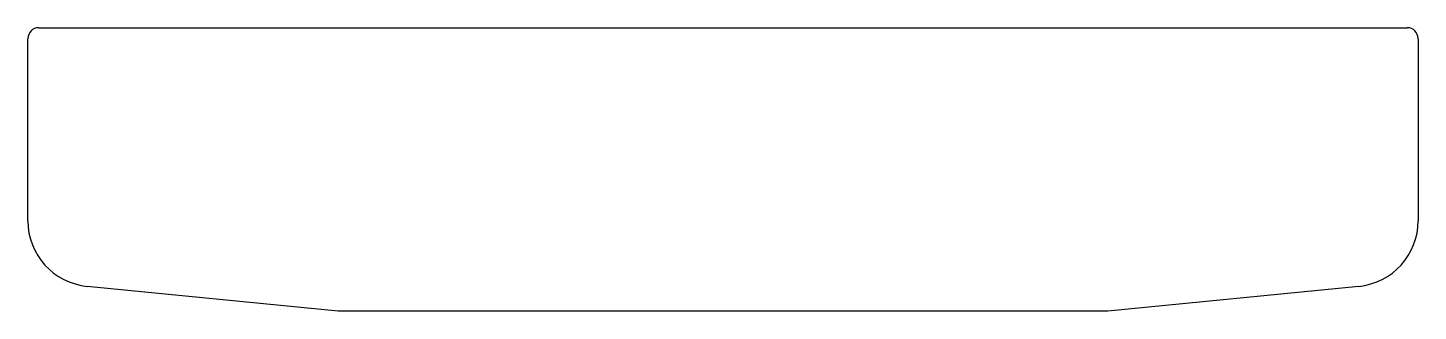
# Model space of a CAD drawing. Header units: millimetres. Extents: x -316 to 316, y -195 to -66.
import ezdxf

# ---------------------------------------------------------------- set-up
doc = ezdxf.new("R2010")
doc.units = ezdxf.units.MM

msp = doc.modelspace()

# ---------------------------------------------------------------- linework, layer by layer
for p, q in [((-311, -65.8), (311, -65.8)), ((-316, -153.63), (-316, -70.8)), ((316, -70.8), (316, -153.63)), ((-175, -194.8), (-288.96, -183.48)), ((288.96, -183.48), (175, -194.8)), ((175, -194.8), (-175, -194.8))]:
    msp.add_line(p, q)
for centre, radius, start, end in [((-311, -70.8), 5, 90, 180), ((311, -70.8), 5, 0, 90), ((-286, -153.63), 30, 180, 264.32964), ((286, -153.63), 30, 275.67036, 360)]:
    msp.add_arc(centre, radius, start, end)

doc.saveas('drawing.dxf')
